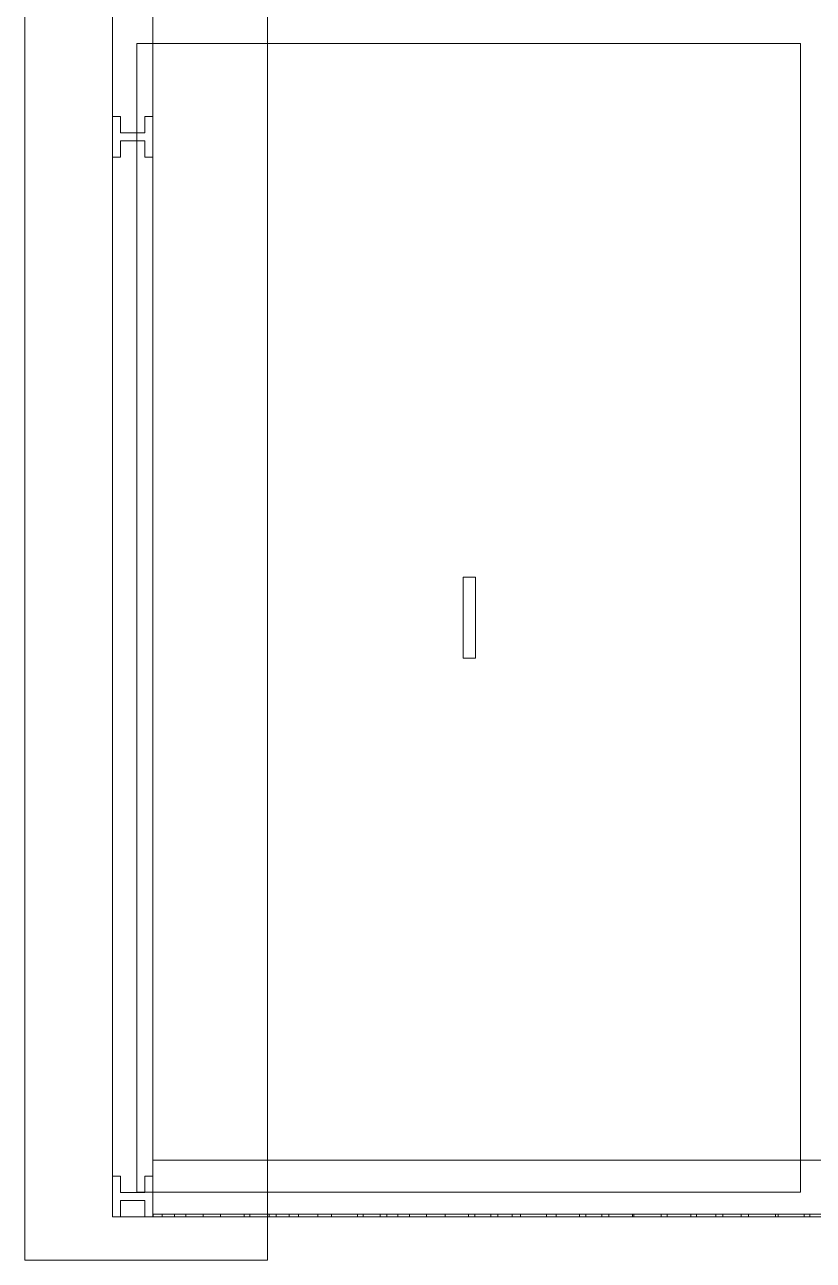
# Model space of a CAD drawing. Header units: metres. Extents: x 31.9 to 125.9, y -29 to 44.
# Drawn here: x 68.099 to 69.073, y -0.751 to 0.776 of the extents above; entities that cross this region are included whole.
import ezdxf

# ---------------------------------------------------------------- set-up
doc = ezdxf.new("R2010")
doc.units = ezdxf.units.M
doc.layers.add('A-FLOR', color=7, linetype='Continuous', lineweight=9)
doc.layers.add('M-EQPM', color=7, linetype='Continuous', lineweight=18)

# ---------------------------------------------------------------- blocks, each defined once
blk = doc.blocks.new('C_S_L_Torre - Baltimore CPSC-0817-08L - C_S_L_Torre - Baltimore CPSC-0817-08L-2352271-NIVEL 09')
at = {"layer": 'M-EQPM', "color": 1, "true_color": 0xff0000}
for p, q in [((-1.79, 0.83), (-1.84, 0.83)), ((-1.84, 0.83), (-1.84, 0.82)), ((-1.84, 0.82), (-1.84, 0.83)), ((-1.84, 0.83), (-1.79, 0.83)), ((3.46, 0.83), (-1.84, 0.83)), ((-1.84, 0.83), (-1.84, -1.87)), ((-1.84, -1.87), (-1.84, 0.83)), ((-1.84, 0.83), (3.46, 0.83)), ((-1.79, 0.82), (-1.79, 0.83)), ((-1.79, 0.83), (-1.79, 0.82)), ((-0.48, 0.83), (-0.53, 0.83)), ((-0.53, 0.83), (-0.53, 0.82)), ((-0.53, 0.82), (-0.53, 0.83)), ((-0.53, 0.83), (-0.48, 0.83)), ((-0.48, 0.82), (-0.48, 0.83)), ((-0.48, 0.83), (-0.48, 0.82)), ((-1.84, 0.82), (-1.82, 0.82)), ((-1.82, 0.82), (-1.84, 0.82)), ((-1.82, 0.82), (-1.82, 0.79)), ((-1.82, 0.79), (-1.82, 0.82)), ((-1.81, 0.79), (-1.81, 0.82)), ((-1.81, 0.82), (-1.79, 0.82)), ((-1.79, 0.82), (-1.81, 0.82)), ((-1.81, 0.82), (-1.81, 0.79)), ((-0.53, 0.82), (-0.51, 0.82)), ((-0.51, 0.82), (-0.53, 0.82)), ((-0.51, 0.82), (-0.51, 0.79)), ((-0.51, 0.79), (-0.51, 0.82)), ((-0.5, 0.79), (-0.5, 0.82)), ((-0.5, 0.82), (-0.48, 0.82)), ((-0.48, 0.82), (-0.5, 0.82)), ((-0.5, 0.82), (-0.5, 0.79)), ((-0.3896, 0.7998), (-1.8096, 0.7998)), ((-1.8096, 0.7998), (-1.8096, -0.0202)), ((-1.8096, -0.0202), (-1.8096, 0.7998)), ((-1.8096, 0.7998), (-0.3896, 0.7998)), ((-0.3896, -0.0202), (-0.3896, 0.7998)), ((-0.3896, 0.7998), (-0.3896, -0.0202)), ((-1.82, 0.79), (-1.84, 0.79)), ((-1.84, 0.79), (-1.84, 0.78)), ((-1.84, 0.78), (-1.84, 0.79)), ((-1.84, 0.79), (-1.82, 0.79)), ((-1.84, 0.78), (-1.84, -1.8)), ((-1.84, -1.8), (-1.84, 0.78)), ((-1.84, 0.78), (-1.84, -1.8)), ((-1.84, -1.8), (-1.84, 0.78)), ((-1.84, 0.78), (-1.84, -1.8)), ((-1.84, -1.8), (-1.84, 0.78)), ((-1.84, 0.78), (-1.84, -1.8)), ((-1.84, -1.8), (-1.84, 0.78)), ((-1.84, 0.78), (-1.84, -1.7885)), ((-1.84, -1.8), (-1.84, 0.78)), ((-1.84, 0.78), (-1.84, -1.6478)), ((-1.84, -1.6872), (-1.84, 0.78)), ((-1.84, 0.78), (-1.84, -1.5108)), ((-1.84, -1.5473), (-1.84, 0.78)), ((-1.84, 0.78), (-1.84, -1.3737)), ((-1.84, -1.4102), (-1.84, 0.78)), ((-1.84, 0.78), (-1.84, -1.2367)), ((-1.84, -1.2731), (-1.84, 0.78)), ((-1.84, 0.78), (-1.84, -1.096)), ((-1.84, -1.1353), (-1.84, 0.78)), ((-1.84, 0.78), (-1.84, -0.959)), ((-1.84, -0.9954), (-1.84, 0.78)), ((-1.84, 0.78), (-1.84, -0.8219)), ((-1.84, -0.8584), (-1.84, 0.78)), ((-1.84, 0.78), (-1.84, -0.6849)), ((-1.84, -0.7213), (-1.84, 0.78)), ((-1.84, 0.78), (-1.84, -0.5442)), ((-1.84, -0.5835), (-1.84, 0.78)), ((-1.84, 0.78), (-1.84, -0.4071)), ((-1.84, -0.4436), (-1.84, 0.78)), ((-1.84, 0.78), (-1.84, -0.2701)), ((-1.84, -0.3065), (-1.84, 0.78)), ((-1.84, 0.78), (-1.84, -0.133)), ((-1.84, -0.1695), (-1.84, 0.78)), ((-1.84, 0.78), (-1.84, 0.0076)), ((-1.84, -0.0317), (-1.84, 0.78)), ((-1.84, 0.78), (-1.84, 0.1447)), ((-1.84, 0.1082), (-1.84, 0.78)), ((-1.84, 0.78), (-1.84, 0.2817)), ((-1.84, 0.2453), (-1.84, 0.78)), ((-1.84, 0.78), (-1.84, 0.4188)), ((-1.84, 0.3823), (-1.84, 0.78)), ((-1.84, 0.78), (-1.84, 0.5595)), ((-1.84, 0.5201), (-1.84, 0.78)), ((-1.84, 0.78), (-1.84, 0.6965)), ((-1.84, 0.6601), (-1.84, 0.78)), ((-1.837, 0.78), (-1.84, 0.78)), ((-1.84, 0.78), (-1.837, 0.78)), ((-1.837, 0.78), (-1.84, 0.78)), ((-1.84, 0.78), (-1.837, 0.78)), ((-1.837, 0.78), (-1.84, 0.78)), ((-1.84, 0.78), (-1.837, 0.78)), ((-1.837, 0.78), (-1.84, 0.78)), ((-1.84, 0.78), (-1.837, 0.78)), ((-1.837, 0.78), (-1.84, 0.78)), ((-1.84, 0.78), (-1.837, 0.78)), ((-1.837, 0.78), (-1.84, 0.78)), ((-1.84, 0.78), (-1.837, 0.78)), ((-1.837, 0.78), (-1.84, 0.78)), ((-1.84, 0.78), (-1.837, 0.78)), ((-1.837, 0.78), (-1.84, 0.78)), ((-1.84, 0.78), (-1.837, 0.78)), ((-1.837, 0.78), (-1.84, 0.78)), ((-1.84, 0.78), (-1.837, 0.78)), ((-1.837, 0.78), (-1.84, 0.78)), ((-1.84, 0.78), (-1.837, 0.78)), ((-1.837, 0.78), (-1.84, 0.78)), ((-1.84, 0.78), (-1.837, 0.78)), ((-1.837, 0.78), (-1.84, 0.78)), ((-1.84, 0.78), (-1.837, 0.78)), ((-1.837, 0.78), (-1.84, 0.78)), ((-1.84, 0.78), (-1.837, 0.78)), ((-1.837, 0.78), (-1.84, 0.78)), ((-1.84, 0.78), (-1.837, 0.78)), ((-1.837, 0.78), (-1.84, 0.78)), ((-1.84, 0.78), (-1.837, 0.78)), ((-1.837, 0.78), (-1.84, 0.78)), ((-1.84, 0.78), (-1.837, 0.78)), ((-1.837, 0.78), (-1.84, 0.78)), ((-1.84, 0.78), (-1.837, 0.78)), ((-1.837, 0.78), (-1.84, 0.78)), ((-1.84, 0.78), (-1.837, 0.78)), ((-1.837, 0.78), (-1.84, 0.78)), ((-1.84, 0.78), (-1.837, 0.78)), ((-1.837, 0.78), (-1.84, 0.78)), ((-1.84, 0.78), (-1.837, 0.78)), ((-1.837, 0.78), (-1.84, 0.78)), ((-1.84, 0.78), (-1.837, 0.78)), ((-1.837, 0.78), (-1.84, 0.78)), ((-1.84, 0.78), (-1.837, 0.78)), ((-1.837, 0.78), (-1.84, 0.78)), ((-1.84, 0.78), (-1.837, 0.78)), ((-1.77, 0.78), (-1.84, 0.78)), ((-1.84, 0.78), (3.46, 0.78)), ((-1.84, 0.78), (-1.84, -1.82)), ((-1.84, 0.78), (-1.79, 0.78)), ((-1.79, 0.78), (-1.84, 0.78)), ((-1.84, 0.7532), (-1.84, 0.78)), ((-1.84, 0.78), (-1.84, 0.7178)), ((-1.84, 0.6118), (-1.84, 0.78)), ((-1.84, 0.78), (-1.84, 0.5764)), ((-1.84, 0.4774), (-1.84, 0.78)), ((-1.84, 0.78), (-1.84, 0.4421)), ((-1.84, 0.336), (-1.84, 0.78)), ((-1.84, 0.78), (-1.84, 0.2936)), ((-1.84, 0.1875), (-1.84, 0.78)), ((-1.84, 0.78), (-1.84, 0.1522)), ((-1.84, 0.0532), (-1.84, 0.78)), ((-1.84, 0.78), (-1.84, 0.0107)), ((-1.84, -0.0812), (-1.84, 0.78)), ((-1.84, 0.78), (-1.84, -0.1165)), ((-1.84, -0.2297), (-1.84, 0.78)), ((-1.84, 0.78), (-1.84, -0.2721)), ((-1.84, -0.3692), (-1.84, 0.78)), ((-1.84, 0.78), (-1.84, -0.4094)), ((-1.84, -0.5108), (-1.84, 0.78)), ((-1.84, 0.78), (-1.84, -0.5501)), ((-1.84, -0.6507), (-1.84, 0.78)), ((-1.84, 0.78), (-1.84, -0.6872)), ((-1.84, -0.7878), (-1.84, 0.78)), ((-1.84, 0.78), (-1.84, -0.8242)), ((-1.84, -0.9248), (-1.84, 0.78)), ((-1.84, 0.78), (-1.84, -0.9613)), ((-1.84, -1.0643), (-1.84, 0.78)), ((-1.84, 0.78), (-1.84, -1.1046)), ((-1.84, -1.2059), (-1.84, 0.78)), ((-1.84, 0.78), (-1.84, -1.2452)), ((-1.84, -1.3458), (-1.84, 0.78)), ((-1.84, 0.78), (-1.84, -1.3823)), ((-1.84, -1.4829), (-1.84, 0.78)), ((-1.84, 0.78), (-1.84, -1.5193)), ((-1.84, -1.6199), (-1.84, 0.78)), ((-1.84, 0.78), (-1.84, -1.6564)), ((-1.84, -1.7594), (-1.84, 0.78)), ((-1.84, 0.78), (-1.84, -1.7997)), ((-1.84, -1.8), (-1.84, 0.78)), ((-1.84, 0.78), (-1.84, -1.8)), ((-1.84, -1.8), (-1.84, 0.78)), ((-1.84, 0.78), (-1.84, -1.8)), ((-1.84, -1.8), (-1.84, 0.78)), ((-1.84, 0.78), (-1.84, -1.8)), ((-1.84, -1.8), (-1.84, 0.78)), ((-1.84, 0.78), (-1.84, -1.8)), ((-1.84, -1.8), (-1.84, 0.78)), ((-1.84, 0.78), (-1.84, 0.7685)), ((-1.84, 0.78), (-1.837, 0.78)), ((-1.84, 0.78), (-1.837, 0.78)), ((-1.84, 0.78), (-1.837, 0.78)), ((-1.84, 0.78), (-1.837, 0.78)), ((-1.84, 0.78), (-1.837, 0.78)), ((-1.84, 0.78), (-1.837, 0.78)), ((-1.84, 0.78), (-1.837, 0.78)), ((-1.84, 0.78), (-1.837, 0.78)), ((-1.84, 0.78), (-1.837, 0.78)), ((-1.84, 0.78), (-1.837, 0.78)), ((-1.837, 0.78), (-1.84, 0.78)), ((-1.837, 0.78), (-1.84, 0.78)), ((-1.837, 0.78), (-1.84, 0.78)), ((-1.837, 0.78), (-1.84, 0.78)), ((-1.837, 0.78), (-1.84, 0.78)), ((-1.837, 0.78), (-1.84, 0.78)), ((-1.837, 0.78), (-1.84, 0.78)), ((-1.837, 0.78), (-1.84, 0.78)), ((-1.84, 0.78), (-1.837, 0.78)), ((-1.84, 0.78), (-1.837, 0.78)), ((-1.84, 0.78), (-1.837, 0.78)), ((-1.84, 0.78), (-1.837, 0.78)), ((-1.84, 0.78), (-1.837, 0.78)), ((-1.84, 0.78), (-1.837, 0.78)), ((-1.84, 0.78), (-1.837, 0.78)), ((-1.84, 0.78), (-1.837, 0.78)), ((-1.84, 0.78), (-1.837, 0.78)), ((-1.84, 0.78), (-1.837, 0.78)), ((-1.84, 0.78), (-1.837, 0.78)), ((-1.84, 0.78), (-1.837, 0.78)), ((-1.84, 0.78), (-1.837, 0.78)), ((-1.84, 0.78), (-1.837, 0.78)), ((-1.84, 0.78), (-1.837, 0.78)), ((-1.84, 0.78), (-1.837, 0.78)), ((-1.84, 0.78), (-1.837, 0.78)), ((-1.84, 0.78), (-1.837, 0.78)), ((-1.84, 0.78), (-1.837, 0.78)), ((-1.84, 0.78), (-1.837, 0.78)), ((-1.84, 0.78), (-1.837, 0.78)), ((-1.84, 0.78), (-1.837, 0.78)), ((-1.84, 0.78), (-1.837, 0.78)), ((-1.84, 0.78), (-1.837, 0.78)), ((-1.84, 0.78), (-1.837, 0.78)), ((-1.84, 0.78), (-1.837, 0.78)), ((-1.84, 0.78), (-1.837, 0.78)), ((-1.84, 0.78), (-1.837, 0.78)), ((-1.84, 0.78), (-1.837, 0.78)), ((-1.84, 0.78), (-1.837, 0.78)), ((-1.84, -1.8), (-1.84, 0.78)), ((-1.84, 0.78), (-1.84, -1.8)), ((3.46, 0.78), (-1.84, 0.78)), ((-1.84, 0.78), (3.46, 0.78)), ((-1.84, 0.7394), (-1.84, 0.7797)), ((-1.84, 0.7797), (-1.84, -1.8)), ((-1.837, 0.7797), (-1.84, 0.7797)), ((-1.837, 0.78), (-1.837, -1.8)), ((-1.837, -1.8), (-1.837, 0.78)), ((-1.837, 0.78), (-1.837, -1.8)), ((-1.837, -1.8), (-1.837, 0.78)), ((-1.837, 0.78), (-1.837, -1.8)), ((-1.837, -1.8), (-1.837, 0.78)), ((-1.837, 0.78), (-1.837, -1.8)), ((-1.837, -1.8), (-1.837, 0.78)), ((-1.837, 0.78), (-1.837, -1.8)), ((-1.837, -1.7885), (-1.837, 0.78)), ((-1.837, 0.78), (-1.837, -1.6872)), ((-1.837, -1.6478), (-1.837, 0.78)), ((-1.837, 0.78), (-1.837, -1.5473)), ((-1.837, -1.5108), (-1.837, 0.78)), ((-1.837, 0.78), (-1.837, -1.4102)), ((-1.837, -1.3737), (-1.837, 0.78)), ((-1.837, 0.78), (-1.837, -1.2731)), ((-1.837, -1.2367), (-1.837, 0.78)), ((-1.837, 0.78), (-1.837, -1.1353)), ((-1.837, -1.096), (-1.837, 0.78)), ((-1.837, 0.78), (-1.837, -0.9954)), ((-1.837, -0.959), (-1.837, 0.78)), ((-1.837, 0.78), (-1.837, -0.8584)), ((-1.837, -0.8219), (-1.837, 0.78)), ((-1.837, 0.78), (-1.837, -0.7213)), ((-1.837, -0.6849), (-1.837, 0.78)), ((-1.837, 0.78), (-1.837, -0.5835)), ((-1.837, -0.5442), (-1.837, 0.78)), ((-1.837, 0.78), (-1.837, -0.4436)), ((-1.837, -0.4071), (-1.837, 0.78)), ((-1.837, 0.78), (-1.837, -0.3065)), ((-1.837, -0.2701), (-1.837, 0.78)), ((-1.837, 0.78), (-1.837, -0.1695)), ((-1.837, -0.133), (-1.837, 0.78)), ((-1.837, 0.78), (-1.837, -0.0317)), ((-1.837, 0.0076), (-1.837, 0.78)), ((-1.837, 0.78), (-1.837, 0.1082)), ((-1.837, 0.1447), (-1.837, 0.78)), ((-1.837, 0.78), (-1.837, 0.2453)), ((-1.837, 0.2817), (-1.837, 0.78)), ((-1.837, 0.78), (-1.837, 0.3823)), ((-1.837, 0.4188), (-1.837, 0.78)), ((-1.837, 0.78), (-1.837, 0.5201)), ((-1.837, 0.5595), (-1.837, 0.78)), ((-1.837, 0.78), (-1.837, 0.6601)), ((-1.837, 0.6965), (-1.837, 0.78)), ((-1.837, 0.7178), (-1.837, 0.78)), ((-1.837, 0.78), (-1.837, 0.7532)), ((-1.837, 0.5764), (-1.837, 0.78)), ((-1.837, 0.78), (-1.837, 0.6118)), ((-1.837, 0.4421), (-1.837, 0.78)), ((-1.837, 0.78), (-1.837, 0.4774)), ((-1.837, 0.2936), (-1.837, 0.78)), ((-1.837, 0.78), (-1.837, 0.336)), ((-1.837, 0.1522), (-1.837, 0.78)), ((-1.837, 0.78), (-1.837, 0.1875)), ((-1.837, 0.0107), (-1.837, 0.78)), ((-1.837, 0.78), (-1.837, 0.0532)), ((-1.837, -0.1165), (-1.837, 0.78)), ((-1.837, 0.78), (-1.837, -0.0812)), ((-1.837, -0.2721), (-1.837, 0.78)), ((-1.837, 0.78), (-1.837, -0.2297)), ((-1.837, -0.4094), (-1.837, 0.78)), ((-1.837, 0.78), (-1.837, -0.3692)), ((-1.837, -0.5501), (-1.837, 0.78)), ((-1.837, 0.78), (-1.837, -0.5108)), ((-1.837, -0.6872), (-1.837, 0.78)), ((-1.837, 0.78), (-1.837, -0.6507)), ((-1.837, -0.8242), (-1.837, 0.78)), ((-1.837, 0.78), (-1.837, -0.7878)), ((-1.837, -0.9613), (-1.837, 0.78)), ((-1.837, 0.78), (-1.837, -0.9248)), ((-1.837, -1.1046), (-1.837, 0.78)), ((-1.837, 0.78), (-1.837, -1.0643)), ((-1.837, -1.2452), (-1.837, 0.78)), ((-1.837, 0.78), (-1.837, -1.2059)), ((-1.837, -1.3823), (-1.837, 0.78)), ((-1.837, 0.78), (-1.837, -1.3458)), ((-1.837, -1.5193), (-1.837, 0.78)), ((-1.837, 0.78), (-1.837, -1.4829)), ((-1.837, -1.6564), (-1.837, 0.78)), ((-1.837, 0.78), (-1.837, -1.6199)), ((-1.837, -1.7997), (-1.837, 0.78)), ((-1.837, 0.78), (-1.837, -1.7594)), ((-1.837, -1.8), (-1.837, 0.78)), ((-1.837, 0.78), (-1.837, -1.8)), ((-1.837, -1.8), (-1.837, 0.78)), ((-1.837, 0.78), (-1.837, -1.8)), ((-1.837, -1.8), (-1.837, 0.78)), ((-1.837, 0.78), (-1.837, -1.8)), ((-1.837, -1.8), (-1.837, 0.78)), ((-1.837, 0.78), (-1.837, -1.8)), ((-1.837, 0.7685), (-1.837, 0.78)), ((-1.837, 0.78), (-1.837, -1.8)), ((-1.837, -1.8), (-1.837, 0.7797)), ((-1.837, 0.7797), (-1.837, 0.7394)), ((-1.79, 0.79), (-1.81, 0.79)), ((-1.81, 0.79), (-1.79, 0.79)), ((-1.79, 0.78), (-1.79, 0.79)), ((-1.79, 0.79), (-1.79, 0.78)), ((0.33, 0.78), (-1.77, 0.78)), ((-1.77, 0.78), (-1.77, -1.82)), ((-0.51, 0.79), (-0.53, 0.79)), ((-0.53, 0.79), (-0.53, 0.78)), ((-0.53, 0.78), (-0.53, 0.79)), ((-0.53, 0.79), (-0.51, 0.79)), ((-0.53, 0.78), (-0.48, 0.78)), ((-0.48, 0.78), (-0.53, 0.78)), ((-0.48, 0.79), (-0.5, 0.79)), ((-0.5, 0.79), (-0.48, 0.79)), ((-0.48, 0.78), (-0.48, 0.79)), ((-0.48, 0.79), (-0.48, 0.78)), ((-1.84, 0.7685), (-1.84, -1.8)), ((-1.84, 0.7685), (-1.837, 0.7685)), ((-1.837, -1.8), (-1.837, 0.7685)), ((-1.84, 0.7178), (-1.84, 0.7532)), ((-1.837, 0.7532), (-1.84, 0.7532)), ((-1.837, 0.7532), (-1.837, 0.7178)), ((-1.84, -1.8), (-1.84, 0.7394)), ((-1.84, 0.7394), (-1.837, 0.7394)), ((-1.837, 0.7394), (-1.837, -1.8)), ((-1.84, 0.7178), (-1.837, 0.7178)), ((-1.84, 0.6965), (-1.84, 0.6601)), ((-1.837, 0.6965), (-1.84, 0.6965)), ((-1.837, 0.6601), (-1.837, 0.6965)), ((-1.84, -1.8), (-1.84, 0.6672)), ((-1.84, 0.6672), (-1.84, 0.6278)), ((-1.84, 0.6672), (-1.837, 0.6672)), ((-1.837, 0.6601), (-1.84, 0.6601)), ((-1.837, 0.6278), (-1.837, 0.6672)), ((-1.837, 0.6672), (-1.837, -1.8)), ((-1.84, 0.5999), (-1.84, 0.6364)), ((-1.84, 0.6364), (-1.84, -1.8)), ((-1.837, 0.6364), (-1.84, 0.6364)), ((-1.84, 0.6278), (-1.84, -1.8)), ((-1.84, 0.6278), (-1.837, 0.6278)), ((-1.837, -1.8), (-1.837, 0.6364)), ((-1.837, 0.6364), (-1.837, 0.5999)), ((-1.837, -1.8), (-1.837, 0.6278)), ((-1.84, 0.5764), (-1.84, 0.6118)), ((-1.837, 0.6118), (-1.84, 0.6118)), ((-1.837, 0.6118), (-1.837, 0.5764)), ((-1.84, -1.8), (-1.84, 0.5999)), ((-1.84, 0.5999), (-1.837, 0.5999)), ((-1.837, 0.5999), (-1.837, -1.8)), ((-1.84, 0.5764), (-1.837, 0.5764)), ((-1.84, 0.5595), (-1.84, 0.5201)), ((-1.837, 0.5595), (-1.84, 0.5595)), ((-1.837, 0.5201), (-1.837, 0.5595)), ((-1.84, -1.8), (-1.84, 0.5273)), ((-1.84, 0.5273), (-1.84, 0.4908)), ((-1.84, 0.5273), (-1.837, 0.5273)), ((-1.837, 0.5201), (-1.84, 0.5201)), ((-1.837, 0.4908), (-1.837, 0.5273)), ((-1.837, 0.5273), (-1.837, -1.8)), ((-1.84, 0.4629), (-1.84, 0.4993)), ((-1.84, 0.4993), (-1.84, -1.8)), ((-1.837, 0.4993), (-1.84, 0.4993)), ((-1.84, 0.4908), (-1.84, -1.8)), ((-1.84, 0.4908), (-1.837, 0.4908)), ((-1.837, -1.8), (-1.837, 0.4993)), ((-1.837, 0.4993), (-1.837, 0.4629)), ((-1.837, -1.8), (-1.837, 0.4908)), ((-1.84, 0.4421), (-1.84, 0.4774)), ((-1.837, 0.4774), (-1.84, 0.4774)), ((-1.837, 0.4774), (-1.837, 0.4421)), ((-1.84, -1.8), (-1.84, 0.4629)), ((-1.84, 0.4629), (-1.837, 0.4629)), ((-1.837, 0.4629), (-1.837, -1.8)), ((-1.84, 0.4421), (-1.837, 0.4421)), ((-1.84, 0.4188), (-1.84, 0.3823)), ((-1.837, 0.4188), (-1.84, 0.4188)), ((-1.837, 0.3823), (-1.837, 0.4188)), ((-1.84, -1.8), (-1.84, 0.3902)), ((-1.84, 0.3902), (-1.84, 0.3537)), ((-1.84, 0.3902), (-1.837, 0.3902)), ((-1.837, 0.3823), (-1.84, 0.3823)), ((-1.837, 0.3537), (-1.837, 0.3902)), ((-1.837, 0.3902), (-1.837, -1.8)), ((-1.0495, 0.3966), (-1.1495, 0.3966)), ((-1.1495, 0.3966), (-1.1495, 0.3816)), ((-1.1495, 0.3816), (-1.1495, 0.3966)), ((-1.1495, 0.3966), (-1.0495, 0.3966)), ((-1.0495, 0.3816), (-1.0495, 0.3966)), ((-1.0495, 0.3966), (-1.0495, 0.3816)), ((-1.1495, 0.3816), (-1.0495, 0.3816)), ((-1.0495, 0.3816), (-1.1495, 0.3816)), ((-1.84, 0.3258), (-1.84, 0.3623)), ((-1.84, 0.3623), (-1.84, -1.8)), ((-1.837, 0.3623), (-1.84, 0.3623)), ((-1.84, 0.3537), (-1.84, -1.8)), ((-1.84, 0.3537), (-1.837, 0.3537)), ((-1.837, -1.8), (-1.837, 0.3623)), ((-1.837, 0.3623), (-1.837, 0.3258)), ((-1.837, -1.8), (-1.837, 0.3537)), ((-1.84, 0.2936), (-1.84, 0.336)), ((-1.837, 0.336), (-1.84, 0.336)), ((-1.84, -1.8), (-1.84, 0.3258)), ((-1.84, 0.3258), (-1.837, 0.3258)), ((-1.837, 0.336), (-1.837, 0.2936)), ((-1.837, 0.3258), (-1.837, -1.8)), ((-1.84, 0.2936), (-1.837, 0.2936)), ((-1.84, 0.2817), (-1.84, 0.2453)), ((-1.837, 0.2817), (-1.84, 0.2817)), ((-1.837, 0.2453), (-1.837, 0.2817)), ((-1.84, -1.8), (-1.84, 0.2531)), ((-1.84, 0.2531), (-1.84, 0.2167)), ((-1.84, 0.2531), (-1.837, 0.2531)), ((-1.837, 0.2453), (-1.84, 0.2453)), ((-1.837, 0.2167), (-1.837, 0.2531)), ((-1.837, 0.2531), (-1.837, -1.8)), ((-1.84, 0.1859), (-1.84, 0.2252)), ((-1.84, 0.2252), (-1.84, -1.8)), ((-1.837, 0.2252), (-1.84, 0.2252)), ((-1.84, 0.2167), (-1.84, -1.8)), ((-1.84, 0.2167), (-1.837, 0.2167)), ((-1.837, -1.8), (-1.837, 0.2252)), ((-1.837, 0.2252), (-1.837, 0.1859)), ((-1.837, -1.8), (-1.837, 0.2167)), ((-1.84, 0.1522), (-1.84, 0.1875)), ((-1.837, 0.1875), (-1.84, 0.1875)), ((-1.84, -1.8), (-1.84, 0.1859)), ((-1.84, 0.1859), (-1.837, 0.1859)), ((-1.837, 0.1875), (-1.837, 0.1522)), ((-1.837, 0.1859), (-1.837, -1.8)), ((-1.84, 0.1522), (-1.837, 0.1522)), ((-1.84, 0.1447), (-1.84, 0.1082)), ((-1.837, 0.1447), (-1.84, 0.1447)), ((-1.837, 0.1082), (-1.837, 0.1447)), ((-1.84, -1.8), (-1.84, 0.1153)), ((-1.84, 0.1153), (-1.84, 0.076)), ((-1.84, 0.1153), (-1.837, 0.1153)), ((-1.837, 0.1082), (-1.84, 0.1082)), ((-1.837, 0.076), (-1.837, 0.1153)), ((-1.837, 0.1153), (-1.837, -1.8)), ((-1.84, 0.0443), (-1.84, 0.0846)), ((-1.84, 0.0846), (-1.84, -1.8)), ((-1.837, 0.0846), (-1.84, 0.0846)), ((-1.837, -1.8), (-1.837, 0.0846)), ((-1.837, 0.0846), (-1.837, 0.0443)), ((-1.84, 0.076), (-1.84, -1.8)), ((-1.84, 0.076), (-1.837, 0.076)), ((-1.837, -1.8), (-1.837, 0.076)), ((-1.84, 0.0107), (-1.84, 0.0532)), ((-1.837, 0.0532), (-1.84, 0.0532)), ((-1.837, 0.0532), (-1.837, 0.0107)), ((-1.84, -1.8), (-1.84, 0.0443)), ((-1.84, 0.0443), (-1.837, 0.0443)), ((-1.837, 0.0443), (-1.837, -1.8)), ((-1.84, 0.0107), (-1.837, 0.0107)), ((-1.84, 0.0076), (-1.84, -0.0317)), ((-1.837, 0.0076), (-1.84, 0.0076)), ((-1.837, -0.0317), (-1.837, 0.0076)), ((-1.84, -1.8), (-1.84, -0.0246)), ((-1.84, -0.0246), (-1.84, -0.061)), ((-1.84, -0.0246), (-1.837, -0.0246)), ((-1.837, -0.061), (-1.837, -0.0246)), ((-1.837, -0.0246), (-1.837, -1.8)), ((-1.8096, -0.0202), (-0.3896, -0.0202)), ((-0.3896, -0.0202), (-1.8096, -0.0202)), ((-1.837, -0.0317), (-1.84, -0.0317))]:
    blk.add_line(p, q, dxfattribs=at)

msp = doc.modelspace()

# ---------------------------------------------------------------- linework, layer by layer
at = {"layer": 'A-FLOR', "color": 253, "true_color": 0xaaaaaa}
for p, q in [((68.099, -0.7515), (68.099, 4.6485)), ((68.399, 4.6485), (68.399, -0.7515)), ((68.399, -0.7515), (68.099, -0.7515))]:
    msp.add_line(p, q, dxfattribs=at)

# ---------------------------------------------------------------- block references
at = {"layer": 'M-EQPM', "color": 1, "true_color": 0xff0000, "rotation": 89.99999999999953}
msp.add_blockref('C_S_L_Torre - Baltimore CPSC-0817-08L - C_S_L_Torre - Baltimore CPSC-0817-08L-2352271-NIVEL 09', (69.0374, 1.1424), dxfattribs=at)

doc.saveas('drawing.dxf')
